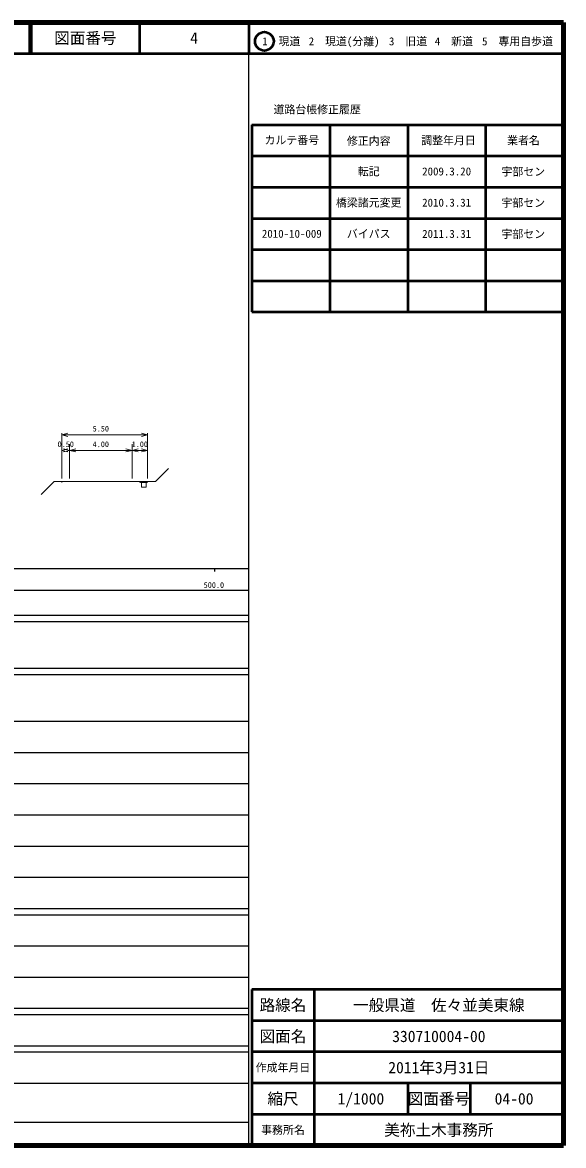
# Model space of a CAD drawing. Units: millimetres on the paper, enlarged 1000 times, with parts at other scales. Extents: x 40000 to 680000, y 20000 to 380000.
# Drawn here: x 506439 to 680000, y 20000 to 380000 of the extents above; entities that cross this region are included whole.
import ezdxf
from ezdxf.enums import TextEntityAlignment as Align

# ---------------------------------------------------------------- set-up
doc = ezdxf.new("R2010")
doc.units = ezdxf.units.MM
doc.header["$LTSCALE"] = 1000
for name, color, linetype, lineweight in [('M-STR-HTXT', 7, 'Continuous', 13), ('M-TTL', 2, 'Continuous', 140), ('M-TTL-BAND', 7, 'Continuous', 25), ('M-TTL-FRAM', 2, 'Continuous', 50), ('M-TTL-LINE', 7, 'Continuous', 50)]:
    doc.layers.add(name, color=color, linetype=linetype, lineweight=lineweight)
doc.layers.add('M-TTL-TXT', color=7, linetype='Continuous')
doc.styles.add('ＭＳ ゴシック', font='')
doc.styles.get('ＭＳ ゴシック').set_extended_font_data('MS Gothic')

msp = doc.modelspace()

# ---------------------------------------------------------------- linework, layer by layer
at = {"layer": 'M-STR-HTXT'}
for p, q in [((521015, 248352), (519083, 247834)), ((519083, 233834), (519083, 248334)), ((519083, 247834), (546583, 247834)), ((519083, 247834), (521015, 247317)), ((521583, 233834), (521583, 244834)), ((541583, 233834), (541583, 244834)), ((546583, 247834), (544652, 248352)), ((544652, 247317), (546583, 247834)), ((546583, 233834), (546583, 248334)), ((521015, 243352), (519083, 242834)), ((519083, 242834), (521015, 242317)), ((521583, 242834), (519652, 243352)), ((519652, 242317), (521583, 242834)), ((523515, 243352), (521583, 242834)), ((521583, 242834), (523515, 242317)), ((521583, 242834), (546583, 242834)), ((541583, 242834), (539652, 243352)), ((539652, 242317), (541583, 242834)), ((543515, 243352), (541583, 242834)), ((541583, 242834), (543515, 242317)), ((546583, 242834), (544652, 243352)), ((544652, 242317), (546583, 242834)), ((553264, 237015), (549083, 232834)), ((516583, 232834), (512403, 228653)), ((516583, 232834), (549083, 232834)), ((519083, 232834), (519083, 232584)), ((544083, 232834), (544083, 232584)), ((544333, 232834), (544333, 232584)), ((544333, 232584), (544583, 232584)), ((544583, 232584), (546083, 232584)), ((544583, 232584), (544583, 231084)), ((544583, 231084), (546083, 231084)), ((546083, 232584), (546333, 232584)), ((546083, 232584), (546083, 231084)), ((546333, 232834), (546333, 232584)), ((546583, 232834), (546583, 232584))]:
    msp.add_line(p, q, dxfattribs=at)
at = {"layer": 'M-TTL'}
for p, q in [((680000, 380000), (40000, 380000)), ((680000, 20000), (680000, 380000)), ((40000, 20000), (680000, 20000))]:
    msp.add_line(p, q, dxfattribs=at)
at = {"layer": 'M-TTL-BAND'}
for p, q in [((579000, 20000), (579000, 370000)), ((40000, 205000), (579000, 205000)), ((568000, 205000), (568000, 204000)), ((68000, 198000), (579000, 198000)), ((40000, 190000), (579000, 190000)), ((40000, 188000), (579000, 188000)), ((40000, 173000), (579000, 173000)), ((40000, 171000), (579000, 171000)), ((40000, 156000), (579000, 156000)), ((46000, 146000), (579000, 146000)), ((52000, 136000), (579000, 136000)), ((46000, 126000), (579000, 126000)), ((52000, 116000), (579000, 116000)), ((46000, 106000), (579000, 106000)), ((40000, 96000), (579000, 96000)), ((40000, 94000), (579000, 94000)), ((49000, 84000), (579000, 84000)), ((40000, 74000), (579000, 74000)), ((40000, 64000), (579000, 64000)), ((40000, 62000), (579000, 62000)), ((40000, 52000), (579000, 52000)), ((40000, 50000), (579000, 50000)), ((40000, 40000), (579000, 40000)), ((68000, 27500), (579000, 27500))]:
    msp.add_line(p, q, dxfattribs=at)
at = {"layer": 'M-TTL-FRAM'}
for p, q in [((580000, 347197), (580000, 287197)), ((580000, 347197), (680000, 347197)), ((580000, 287197), (680000, 287197)), ((680000, 70000), (580000, 70000)), ((580000, 70000), (580000, 20000))]:
    msp.add_line(p, q, dxfattribs=at)
at = {"layer": 'M-TTL-LINE'}
for p, q in [((508747, 380000), (508747, 370000)), ((509247, 380000), (509247, 370000)), ((543997, 380000), (543997, 370000)), ((579000, 380000), (579000, 370000)), ((40000, 370000), (680000, 370000)), ((605000, 347197), (605000, 287197)), ((630000, 347197), (630000, 287197)), ((655000, 347197), (655000, 287197)), ((580000, 337197), (680000, 337197)), ((580000, 327197), (680000, 327197)), ((580000, 317197), (680000, 317197)), ((580000, 307197), (680000, 307197)), ((580000, 297197), (680000, 297197)), ((600000, 70000), (600000, 20000)), ((680000, 60000), (580000, 60000)), ((680000, 50000), (580000, 50000)), ((680000, 40000), (580000, 40000)), ((630000, 40000), (630000, 30000)), ((650000, 40000), (650000, 30000)), ((680000, 30000), (580000, 30000))]:
    msp.add_line(p, q, dxfattribs=at)
msp.add_circle((584031, 373958), 3000, dxfattribs=at)

# ---------------------------------------------------------------- texts
at = {"layer": 'M-STR-HTXT', "style": 'ＭＳ ゴシック'}
for s, p in [('5.50', (531583, 248334)), ('0.50', (520333, 243334)), ('4.00', (531583, 243334)), ('1.00', (544083, 243334))]:
    msp.add_text(s, height=1833, dxfattribs=at).set_placement(p, align=Align.BOTTOM_CENTER)
at = {"layer": 'M-TTL-BAND', "style": 'ＭＳ ゴシック'}
msp.add_text('500.0', height=1833, dxfattribs=at).set_placement((567844, 198195), align=Align.BOTTOM_CENTER)
at = {"layer": 'M-TTL-TXT', "style": 'ＭＳ ゴシック'}
for s, height, p in [('図面番号', 3666, (526622, 375000)), ('4', 3666, (561497, 375000)), ('1\u3000現道', 2566, (589448, 373958)), ('2\u3000現道(分離)', 2566, (609619, 373958)), ('3\u3000旧道', 2566, (630121, 373958)), ('4\u3000新道', 2566, (644824, 373958)), ('5\u3000専用自歩道', 2566, (665228, 373958)), ('道路台帳修正履歴', 2566, (600968, 352113)), ('カルテ番号', 2566, (592839, 342277)), ('修正内容', 2566, (617509, 342023)), ('調整年月日', 2566, (643089, 342197)), ('業者名', 2566, (667134, 342197)), ('転記', 2566, (617500, 332245)), ('2009.3.20', 2566, (642500, 332245)), ('宇部セン', 2566, (667077, 332189)), ('橋梁諸元変更', 2566, (617500, 322245)), ('2010.3.31', 2566, (642500, 322245)), ('宇部セン', 2566, (667077, 322189)), ('2010-10-009', 2566, (592839, 312277)), ('バイパス', 2566, (617500, 312245)), ('2011.3.31', 2566, (642500, 312245)), ('宇部セン', 2566, (667077, 312189)), ('路線名', 3666, (590000, 65000)), ('路線名', 3666, (590000, 65000)), ('一般県道\u3000佐々並美東線', 3666, (640000, 65000)), ('図面名', 3666, (590000, 55000)), ('図面名', 3666, (590000, 55000)), ('330710004-00', 3666, (640000, 55000)), ('2011年3月31日', 3666, (640000, 45000)), ('作成年月日', 2566, (590000, 45000)), ('作成年月日', 2566, (590000, 45000)), ('縮尺', 3666, (590000, 35000)), ('縮尺', 3666, (590000, 35000)), ('1/1000', 3666, (615000, 35000)), ('図面番号', 3666, (640000, 35000)), ('図面番号', 3666, (640000, 35000)), ('04-00', 3666, (664125, 35000)), ('事務所名', 2566, (590000, 25000)), ('事務所名', 2566, (590000, 25000)), ('美祢土木事務所', 3666, (640000, 25000))]:
    msp.add_text(s, height=height, dxfattribs=at).set_placement(p, align=Align.MIDDLE_CENTER)

doc.saveas('drawing.dxf')
